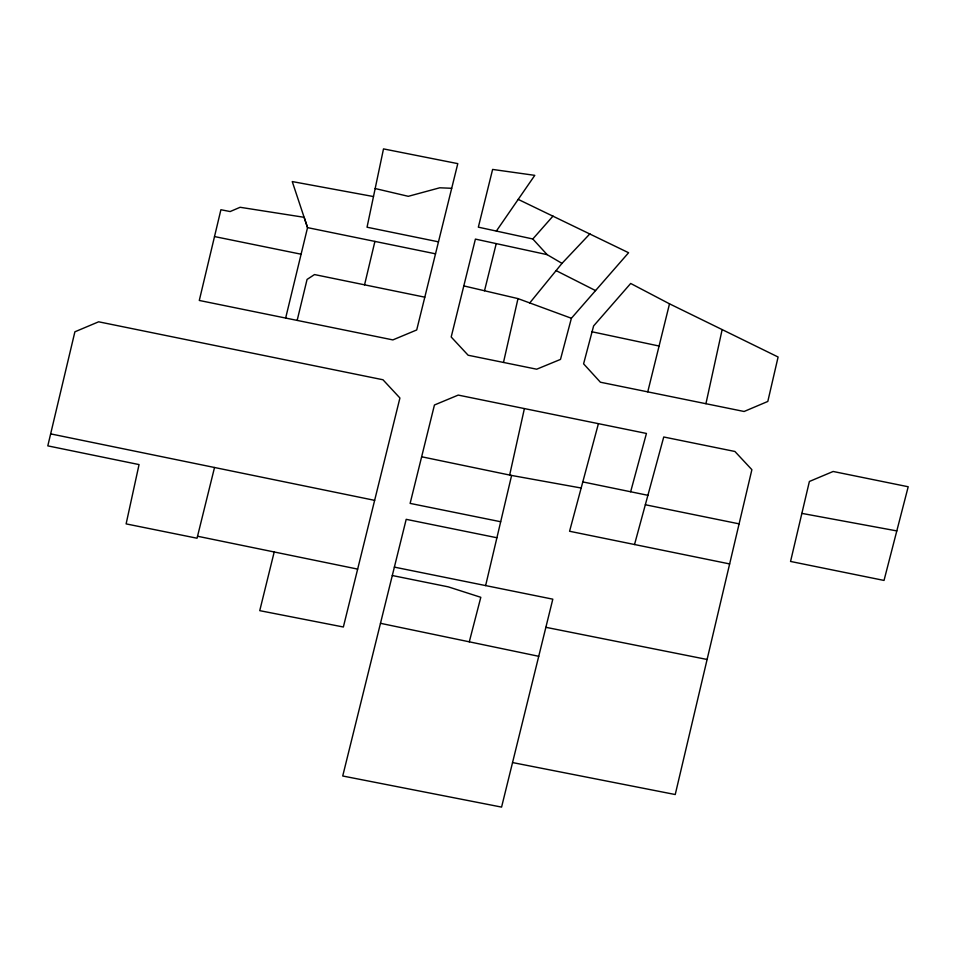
<?xml version="1.0" encoding="UTF-8"?>
<svg xmlns="http://www.w3.org/2000/svg" width="956" height="956" viewBox="0 0 956 956"><rect width="100%" height="100%" fill="white"/><g stroke="black" fill="none" stroke-linecap="round" stroke-linejoin="round"><path stroke-width="1.43" d="M705.934 403.683L722.15 329.593L669.511 303.829L630.685 283.466L593.616 325.924L583.59 363.83L600.404 382.221L744.103 411.486L767.811 401.448L778.1 357.018L722.15 329.593M509.656 475.048L524.39 408.594M503.489 362.42L517.997 298.607L463.803 285.904L451.196 337.002L468.141 355.238L536.686 369.207L560.491 359.408L571.389 318.264L628.594 252.731L518.212 199.386M512.547 762.565L675.235 794.532L751.882 469.683L734.901 451.471L663.739 436.988L634.521 544.538M801.869 513.384L790.552 561.447L884.025 580.435L908.2 486.759L833.142 471.475L809.385 481.477L801.869 513.384L896.812 530.915M485.624 585.598L511.603 475.455L581.164 488.014M214.526 467.496L197.044 538.228L126.12 523.888L139.05 464.58L47.8 445.866L74.891 331.804L98.647 321.802L382.974 379.759L399.919 397.995L343.359 627.005L259.745 610.657L274.205 551.971M364.559 284.828L374.907 241.414M285.653 318.049L307.545 227.624L304.139 217.311L240.123 207.285L230.133 211.551L220.908 209.723L199.29 300.459L392.868 339.906L416.708 329.963L457.793 163.631L383.499 148.897L367.044 227.217L438.457 241.832M297.161 320.403L307.067 279.427L314.5 274.563L424.787 297.173M496.905 537.75L406.192 519.335L342.726 775.997L501.577 807.103L552.807 599.173L394.374 567.123M463.803 285.904L475.407 239.096L547.131 254.643L561.997 263.366L589.924 233.814M647.762 391.841L669.511 303.829M484.513 290.755L496.236 243.613M469.288 641.823L480.808 597.309L448.316 586.865L392.307 575.524M598.42 423.663L569.573 531.261L729.655 563.932M630.649 491.754L646.435 433.45L458.235 395.091L434.442 404.997L410.124 503.394L500.657 521.737M496.355 231.077L534.786 175.354L492.615 169.427L478.347 227.169L532.803 238.976L547.131 254.643M529.755 302.933L561.997 263.366M532.803 238.976L553.01 216.08M451.674 188.284L439.748 187.794L408.296 196.315L375.17 188.535M373.485 196.554L292.249 181.568L307.545 227.624L435.518 253.818M545.888 627.315L707.093 659.473M214.514 236.562L301.116 254.212M645.348 504.756L739.096 523.852M582.79 481.908L647.917 495.316M50.656 433.881L374.621 500.346M197.534 536.244L357.628 569.095M421.68 456.777L511.603 475.455M380.488 623.312L538.73 656.294M592.051 331.792L659.09 346.036M517.997 298.607L571.389 318.264M556.093 270.608L595.552 290.588"/></g></svg>
